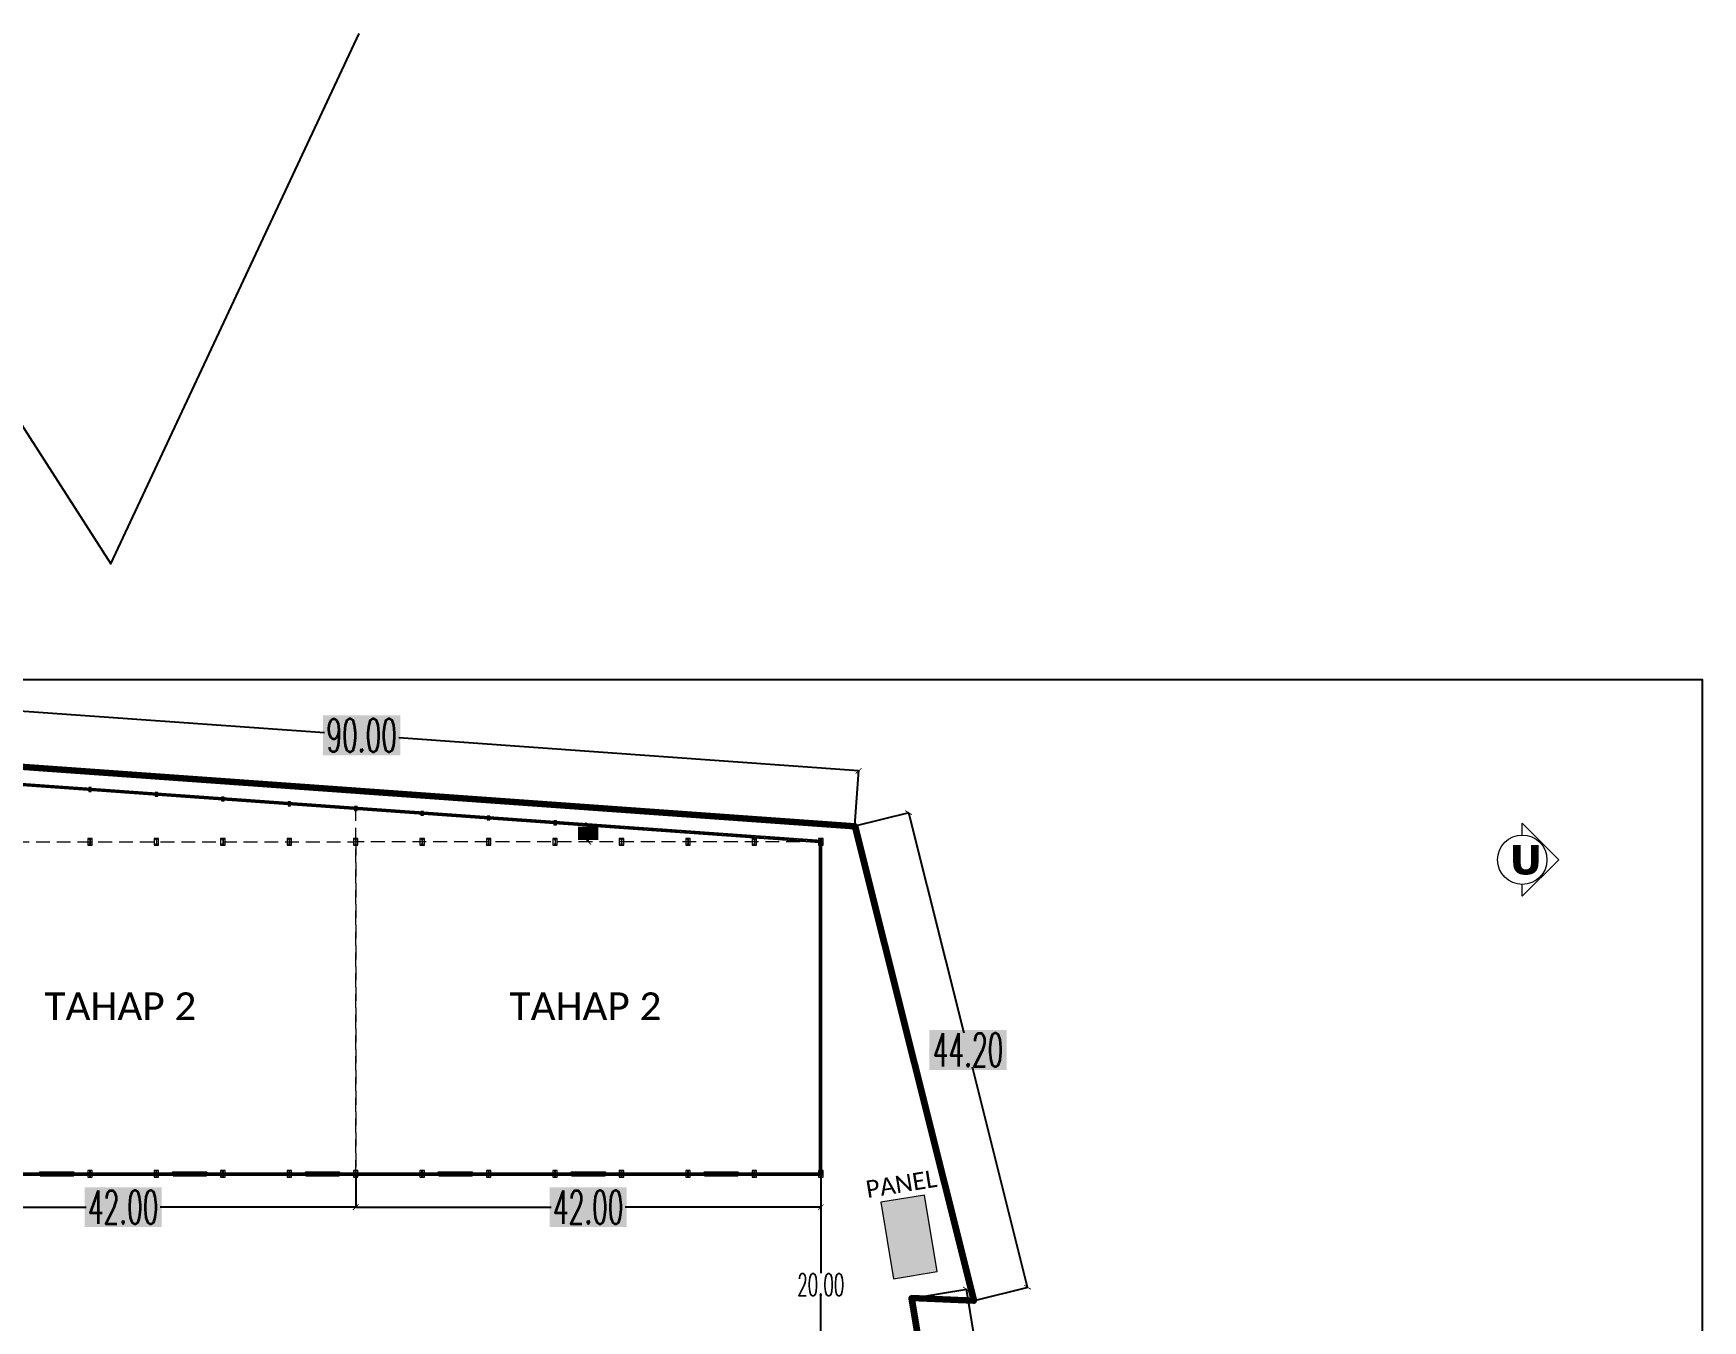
# Model space of a CAD drawing. Header units: millimetres. Extents: x 2175 to 3376, y 1504 to 1740.
# Drawn here: x 2274.3 to 2425, y 1623.3 to 1739.5 of the extents above; entities that cross this region are included whole.
import ezdxf

# ---------------------------------------------------------------- set-up
doc = ezdxf.new("R2010")
doc.units = ezdxf.units.MM
doc.linetypes.add('DASHED', pattern=[19.05, 12.7, -6.35])
doc.linetypes.add('HIDDEN', pattern=[0.375, 0.25, -0.125])
for name, color, linetype, lineweight in [('Garis Dim', 131, 'DASHED', 9), ('GRS-TIPIS', 253, 'Continuous', 9), ('HAT', 8, 'Continuous', 9), ('Pondasi', 6, 'Continuous', 9)]:
    doc.layers.add(name, color=color, linetype=linetype, lineweight=lineweight)
for name, color, linetype in [('GR', 7, 'Continuous'), ('HELP', 251, 'Continuous'), ('KOP TEKS', 1, 'Continuous'), ('WHITE', 7, 'Continuous')]:
    doc.layers.add(name, color=color, linetype=linetype)
doc.styles.add('-DIM2', font='simplex.shx', dxfattribs={"width": 0.55})
doc.styles.get("Standard").update_dxf_attribs({"font": 'arial.ttf'})
doc.dimstyles.new('DIMENSI WARNA 2.1', dxfattribs={"dimtxt": 1, "dimasz": 0.5, "dimexe": 0.1, "dimexo": 0.1, "dimgap": 0.05, "dimtad": 0, "dimtih": 1, "dimtoh": 1, "dimrnd": 0.0025, "dimzin": 0, "dimdsep": 46, "dimtxsty": '-DIM2', "dimblk": 'ARCHTICK', "dimcen": 0.1, "dimclrd": 1, "dimclre": 1, "dimclrt": 256, "dimadec": 0, "dimazin": 0, "dimtfac": 1, "dimtofl": 0, "dimtmove": 0, "dimatfit": 3, "dimldrblk": 'ARCHTICK', "dimfxl": 0.18, "dimtfill": 2, "dimtfillclr": 256, "dimtolj": 1, "dimtzin": 0, "dimarcsym": 0})
doc.dimstyles.new('DIMENSI WARNA BENOWO', dxfattribs={"dimtxt": 3, "dimasz": 0.5, "dimexe": 0.05, "dimexo": 0.05, "dimgap": 0.05, "dimtad": 0, "dimtih": 1, "dimtoh": 1, "dimrnd": 0.0025, "dimzin": 0, "dimdsep": 46, "dimtxsty": '-DIM2', "dimblk": 'ARCHTICK', "dimcen": 0.05, "dimclrd": 1, "dimclre": 1, "dimclrt": 256, "dimadec": 0, "dimazin": 0, "dimtfac": 1, "dimtofl": 0, "dimtmove": 0, "dimatfit": 3, "dimldrblk": 'ARCHTICK', "dimfxl": 0.18, "dimtfill": 2, "dimtfillclr": 256, "dimtolj": 1, "dimtzin": 0, "dimarcsym": 0})
doc.dimstyles.new('SITEPLAN SAMARINDA', dxfattribs={"dimtxt": 2, "dimasz": 0.3, "dimexe": 0.1, "dimexo": 0.1, "dimgap": 0.05, "dimtad": 0, "dimtih": 1, "dimtoh": 1, "dimzin": 0, "dimdsep": 46, "dimtxsty": '-DIM2', "dimblk": 'ARCHTICK', "dimcen": 0.3, "dimdle": 0.1, "dimclrd": 1, "dimclre": 1, "dimclrt": 7, "dimadec": 0, "dimazin": 0, "dimtfac": 1, "dimtix": 1, "dimtofl": 0, "dimtmove": 0, "dimatfit": 3, "dimldrblk": 'ARCHTICK', "dimfxl": 1, "dimtolj": 1, "dimtzin": 0, "dimarcsym": 0})

# ---------------------------------------------------------------- blocks, each defined once
blk = doc.blocks.new('_ArchTick')
at = {"color": 0, "linetype": 'ByBlock', "const_width": 0.15}
blk.add_lwpolyline([(-0.5, -0.5), (0.5, 0.5)], dxfattribs=at)
blk = doc.blocks.new('*D1310')
at = {"layer": 'Defpoints', "color": 0, "transparency": 16777216}
for p in [(2258.68, 1674.37), (2348.8, 1672.95), (2348.45, 1667.97)]:
    blk.add_point(p, dxfattribs=at)
at = {"layer": 'GR', "color": 1, "lineweight": -2, "transparency": 16777216}
for p, q in [((2258.68, 1674.42), (2259.04, 1679.41)), ((2259.03, 1679.36), (2300.57, 1676.4)), ((2348.8, 1672.95), (2307.27, 1675.92)), ((2348.45, 1668.02), (2348.81, 1673))]:
    blk.add_line(p, q, dxfattribs=at)
at = {"layer": 'GR', "color": 1, "lineweight": -2, "transparency": 16777216, "xscale": 0.5, "yscale": 0.5, "zscale": 0.5}
for p, rotation in [((2259.03, 1679.36), 175.916745475902), ((2348.8, 1672.95), 355.9167454759021)]:
    blk.add_blockref('_ArchTick', p, dxfattribs=dict(at, rotation=rotation))
at = {"layer": 'GR', "color": 240, "transparency": 16777216, "insert": (2303.92, 1676.16), "char_height": 3, "attachment_point": 5, "style": '-DIM2', "bg_fill": 1, "box_fill_scale": 1.1, "bg_fill_color": 256, "bg_fill_true_color": 16180224, "bg_fill_transparency": 0}
blk.add_mtext('\\A1;90.00', dxfattribs=at)
blk = doc.blocks.new('*D1313')
at = {"layer": 'Defpoints', "color": 0, "transparency": 16777216}
for p in [(2348.45, 1667.97), (2359.21, 1625.1), (2364.06, 1626.32)]:
    blk.add_point(p, dxfattribs=at)
at = {"layer": 'GR', "color": 1, "lineweight": -2, "transparency": 16777216}
for p, q in [((2348.5, 1667.98), (2353.35, 1669.2)), ((2353.3, 1669.18), (2358.29, 1649.3)), ((2364.06, 1626.32), (2359.07, 1646.2)), ((2359.26, 1625.11), (2364.11, 1626.33))]:
    blk.add_line(p, q, dxfattribs=at)
at = {"layer": 'GR', "color": 1, "lineweight": -2, "transparency": 16777216, "xscale": 0.5, "yscale": 0.5, "zscale": 0.5}
for p, rotation in [((2353.3, 1669.18), 104.0968886446481), ((2364.06, 1626.32), 284.0968886446482)]:
    blk.add_blockref('_ArchTick', p, dxfattribs=dict(at, rotation=rotation))
at = {"layer": 'GR', "color": 240, "transparency": 16777216, "insert": (2358.68, 1647.75), "char_height": 3, "attachment_point": 5, "style": '-DIM2', "bg_fill": 1, "box_fill_scale": 1.1, "bg_fill_color": 256, "bg_fill_true_color": 16180224, "bg_fill_transparency": 0}
blk.add_mtext('\\A1;44.20', dxfattribs=at)
blk = doc.blocks.new('*D1314')
at = {"layer": 'Defpoints', "color": 0, "transparency": 16777216}
for p in [(2353.59, 1625.33), (2373.04, 1537.93), (2368.1, 1537.12)]:
    blk.add_point(p, dxfattribs=at)
at = {"layer": 'GR', "color": 1, "lineweight": -2, "transparency": 16777216}
for p, q in [((2353.64, 1625.34), (2358.57, 1626.15)), ((2358.52, 1626.14), (2365.52, 1583.59)), ((2373.04, 1537.93), (2366.03, 1580.49)), ((2368.15, 1537.13), (2373.09, 1537.94))]:
    blk.add_line(p, q, dxfattribs=at)
at = {"layer": 'GR', "color": 1, "lineweight": -2, "transparency": 16777216, "xscale": 0.5, "yscale": 0.5, "zscale": 0.5}
for p, rotation in [((2358.52, 1626.14), 99.34405198006446), ((2373.04, 1537.93), 279.3440519800645)]:
    blk.add_blockref('_ArchTick', p, dxfattribs=dict(at, rotation=rotation))
at = {"layer": 'GR', "color": 240, "transparency": 16777216, "insert": (2365.78, 1582.04), "char_height": 3, "attachment_point": 5, "style": '-DIM2', "bg_fill": 1, "box_fill_scale": 1.1, "bg_fill_color": 256, "bg_fill_true_color": 16180224, "bg_fill_transparency": 0}
blk.add_mtext('\\A1;89.40', dxfattribs=at)
blk = doc.blocks.new('*D1335')
at = {"layer": 'Defpoints', "color": 0, "transparency": 16777216}
for p in [(2261.38, 1636.55), (2303.38, 1636.55), (2303.38, 1633.55)]:
    blk.add_point(p, dxfattribs=at)
at = {"layer": 'GR', "color": 1, "lineweight": -2, "transparency": 16777216}
for p, q in [((2261.38, 1636.5), (2261.38, 1633.5)), ((2303.38, 1636.5), (2303.38, 1633.5)), ((2261.38, 1633.55), (2279.03, 1633.55)), ((2303.38, 1633.55), (2285.73, 1633.55))]:
    blk.add_line(p, q, dxfattribs=at)
at = {"layer": 'GR', "color": 1, "lineweight": -2, "transparency": 16777216, "xscale": 0.5, "yscale": 0.5, "zscale": 0.5, "rotation": 180}
blk.add_blockref('_ArchTick', (2261.38, 1633.55), dxfattribs=at)
at = {"layer": 'GR', "color": 1, "lineweight": -2, "transparency": 16777216, "xscale": 0.5, "yscale": 0.5, "zscale": 0.5}
blk.add_blockref('_ArchTick', (2303.38, 1633.55), dxfattribs=at)
at = {"layer": 'GR', "color": 240, "transparency": 16777216, "insert": (2282.38, 1633.55), "char_height": 3, "attachment_point": 5, "style": '-DIM2', "bg_fill": 1, "box_fill_scale": 1.1, "bg_fill_color": 256, "bg_fill_true_color": 16180224, "bg_fill_transparency": 0}
blk.add_mtext('\\A1;42.00', dxfattribs=at)
blk = doc.blocks.new('*D1336')
at = {"layer": 'Defpoints', "color": 0, "transparency": 16777216}
for p in [(2303.38, 1636.55), (2345.38, 1636.55), (2345.38, 1633.55)]:
    blk.add_point(p, dxfattribs=at)
at = {"layer": 'GR', "color": 1, "lineweight": -2, "transparency": 16777216}
for p, q in [((2303.38, 1636.5), (2303.38, 1633.5)), ((2345.38, 1636.5), (2345.38, 1633.5)), ((2303.38, 1633.55), (2321.03, 1633.55)), ((2345.38, 1633.55), (2327.73, 1633.55))]:
    blk.add_line(p, q, dxfattribs=at)
at = {"layer": 'GR', "color": 1, "lineweight": -2, "transparency": 16777216, "xscale": 0.5, "yscale": 0.5, "zscale": 0.5, "rotation": 180}
blk.add_blockref('_ArchTick', (2303.38, 1633.55), dxfattribs=at)
at = {"layer": 'GR', "color": 1, "lineweight": -2, "transparency": 16777216, "xscale": 0.5, "yscale": 0.5, "zscale": 0.5}
blk.add_blockref('_ArchTick', (2345.38, 1633.55), dxfattribs=at)
at = {"layer": 'GR', "color": 240, "transparency": 16777216, "insert": (2324.38, 1633.55), "char_height": 3, "attachment_point": 5, "style": '-DIM2', "bg_fill": 1, "box_fill_scale": 1.1, "bg_fill_color": 256, "bg_fill_true_color": 16180224, "bg_fill_transparency": 0}
blk.add_mtext('\\A1;42.00', dxfattribs=at)
blk = doc.blocks.new('*D1331')
at = {"layer": 'Defpoints', "color": 0, "transparency": 16777216}
for p in [(2345.38, 1636.55), (2345.38, 1616.55), (2345.38, 1616.55)]:
    blk.add_point(p, dxfattribs=at)
at = {"layer": 'GR', "color": 1, "lineweight": -2, "transparency": 16777216}
for p, q in [((2345.38, 1636.65), (2345.38, 1627.6)), ((2345.38, 1616.45), (2345.38, 1625.5))]:
    blk.add_line(p, q, dxfattribs=at)
at = {"layer": 'GR', "color": 1, "lineweight": -2, "transparency": 16777216, "xscale": 0.3, "yscale": 0.3, "zscale": 0.3}
for p, rotation in [((2345.38, 1636.55), 90), ((2345.38, 1616.55), 270)]:
    blk.add_blockref('_ArchTick', p, dxfattribs=dict(at, rotation=rotation))
at = {"layer": 'GR', "color": 7, "lineweight": 0, "transparency": 16777216, "insert": (2345.38, 1626.55), "char_height": 2, "attachment_point": 5, "style": '-DIM2'}
blk.add_mtext('\\A1;20.00', dxfattribs=at)
blk = doc.blocks.new('*D1332')
at = {"layer": 'Defpoints', "color": 0, "transparency": 16777216}
for p in [(2324.38, 1668.05), (2324.38, 1668.05), (2324.38, 1666.55)]:
    blk.add_point(p, dxfattribs=at)
at = {"layer": 'GR', "color": 1, "lineweight": -2, "transparency": 16777216}
for p, q in [((2324.38, 1668.05), (2324.38, 1667.85)), ((2324.38, 1666.55), (2324.38, 1666.75))]:
    blk.add_line(p, q, dxfattribs=at)
at = {"layer": 'GR', "color": 1, "lineweight": -2, "transparency": 16777216, "xscale": 0.5, "yscale": 0.5, "zscale": 0.5}
for p, rotation in [((2324.38, 1668.05), 90), ((2324.38, 1666.55), 270)]:
    blk.add_blockref('_ArchTick', p, dxfattribs=dict(at, rotation=rotation))
at = {"layer": 'GR', "color": 240, "transparency": 16777216, "insert": (2324.38, 1667.3), "char_height": 1, "attachment_point": 5, "style": '-DIM2', "bg_fill": 1, "box_fill_scale": 1.1, "bg_fill_color": 256, "bg_fill_true_color": 16180224, "bg_fill_transparency": 0}
blk.add_mtext('\\A1;1.50', dxfattribs=at)
blk = doc.blocks.new('WF300')
at = {"layer": 'Pondasi'}
for p, q in [((4219.41, -132.1), (4219.42, -132.1)), ((4219.42, -131.98), (4219.42, -132.1)), ((4219.42, -132.03), (4219.7, -132.03)), ((4219.42, -132.04), (4219.7, -132.04)), ((4219.56, -132.04), (4219.56, -132.03)), ((4219.7, -132.1), (4219.7, -131.98)), ((4219.7, -132.1), (4219.71, -132.1))]:
    blk.add_line(p, q, dxfattribs=at)
blk.add_lwpolyline([(4219.78, -132.19), (4219.78, -131.89), (4219.33, -131.89), (4219.33, -132.19)], close=True, dxfattribs=at)
for points in [[(4219.42, -131.98), (4219.41, -131.98), (4219.41, -132.1)], [(4219.71, -132.1), (4219.71, -131.98), (4219.7, -131.98)]]:
    blk.add_lwpolyline(points, dxfattribs=at)

msp = doc.modelspace()

# ---------------------------------------------------------------- hatches: boundary and pattern name
at = {"layer": 'HELP', "lineweight": 0, "true_color": 0x0074be}
h = msp.add_hatch(color=152, dxfattribs=at)
h.dxf.hatch_style = 1
h.paths.add_polyline_path([(2350.807, 1633.995), (2351.944, 1627.088), (2355.891, 1627.738), (2354.754, 1634.645)])

# ---------------------------------------------------------------- linework, layer by layer
at = {"layer": 'Garis Dim', "color": 0, "linetype": 'ByBlock', "lineweight": 18}
msp.add_circle((2408.738, 1664.925), 2.229, dxfattribs=at)
at = {"layer": 'GR', "color": 252, "linetype": 'HIDDEN', "lineweight": 0, "ltscale": 5, "true_color": 0x929696}
for p in [(2303.385, 1636.548), (2303.385, 1666.548)]:
    msp.add_line(p, (2303.385, 1669.548), dxfattribs=at)
at = {"layer": 'GR', "color": 251, "lineweight": 100, "true_color": 0x67696c}
msp.add_lwpolyline([(2229.11, 1661), (2257.394, 1658.426), (2258.677, 1674.375), (2348.449, 1667.966), (2359.214, 1625.097), (2353.587, 1625.332), (2368.102, 1537.118), (2354.696, 1535.184), (2295.051, 1525.306), (2295.973, 1532.73), (2207.973, 1532.73), (2229.11, 1661)], dxfattribs=at)
at = {"layer": 'GR', "color": 144, "true_color": 0x00629d}
for points in [[(2261.31, 1672.628), (2261.31, 1636.473), (2345.46, 1636.473), (2345.46, 1666.617)], [(2261.46, 1672.467), (2261.46, 1636.623), (2345.31, 1636.623), (2345.31, 1666.478)]]:
    msp.add_lwpolyline(points, close=True, dxfattribs=at)
at = {"layer": 'GR', "color": 252, "linetype": 'HIDDEN', "lineweight": 0, "ltscale": 5, "true_color": 0x929696}
for points in [[(2261.385, 1666.548), (2303.385, 1666.548), (2303.385, 1636.548), (2261.385, 1636.548)], [(2345.385, 1666.548), (2303.385, 1666.548), (2303.385, 1636.548), (2345.385, 1636.548)]]:
    msp.add_lwpolyline(points, close=True, dxfattribs=at)
at = {"layer": 'GR', "color": 0, "lineweight": 50}
for points in [[(2274.885, 1636.473), (2277.885, 1636.473), (2277.885, 1636.623), (2274.885, 1636.623)], [(2286.885, 1636.473), (2289.885, 1636.473), (2289.885, 1636.623), (2286.885, 1636.623)], [(2298.885, 1636.473), (2301.885, 1636.473), (2301.885, 1636.623), (2298.885, 1636.623)], [(2310.885, 1636.473), (2313.885, 1636.473), (2313.885, 1636.623), (2310.885, 1636.623)], [(2322.885, 1636.473), (2325.885, 1636.473), (2325.885, 1636.623), (2322.885, 1636.623)], [(2334.885, 1636.473), (2337.885, 1636.473), (2337.885, 1636.623), (2334.885, 1636.623)]]:
    msp.add_lwpolyline(points, close=True, dxfattribs=at)
at = {"layer": 'GR', "color": 0, "lineweight": 0}
msp.add_lwpolyline([(2350.807, 1633.995), (2351.944, 1627.088), (2355.891, 1627.738), (2354.754, 1634.645)], close=True, dxfattribs=at)
at = {"layer": 'GRS-TIPIS', "linetype": 'HIDDEN', "ltscale": 2}
msp.add_lwpolyline([(2261.385, 1672.548), (2261.385, 1636.548), (2345.385, 1636.548), (2345.385, 1666.548)], close=True, dxfattribs=at)
at = {"layer": 'KOP TEKS', "color": 2}
msp.add_lwpolyline([(2267.356, 1713.278), (2281.272, 1691.646), (2303.691, 1739.545)], dxfattribs=at)
msp.add_lwpolyline([(2425.021, 1504.468), (2425.021, 1681.172), (2175.112, 1681.172), (2175.112, 1504.468)], close=True, dxfattribs=at)
at = {"layer": 'Pondasi'}
for p, q in [((2279.336, 1671.378), (2279.336, 1671.371)), ((2279.434, 1671.371), (2279.336, 1671.371)), ((2279.336, 1671.153), (2279.434, 1671.153)), ((2279.336, 1671.153), (2279.336, 1671.145)), ((2279.381, 1671.371), (2279.381, 1671.153)), ((2279.381, 1671.262), (2279.389, 1671.262)), ((2279.389, 1671.371), (2279.389, 1671.153)), ((2285.336, 1670.95), (2285.336, 1670.942)), ((2285.434, 1670.942), (2285.336, 1670.942)), ((2285.336, 1670.724), (2285.434, 1670.724)), ((2285.336, 1670.724), (2285.336, 1670.717)), ((2285.381, 1670.942), (2285.381, 1670.724)), ((2285.381, 1670.833), (2285.389, 1670.833)), ((2285.389, 1670.942), (2285.389, 1670.724)), ((2291.336, 1670.521), (2291.336, 1670.514)), ((2291.434, 1670.514), (2291.336, 1670.514)), ((2291.336, 1670.296), (2291.434, 1670.296)), ((2291.336, 1670.296), (2291.336, 1670.288)), ((2291.381, 1670.514), (2291.381, 1670.296)), ((2291.381, 1670.405), (2291.389, 1670.405)), ((2291.389, 1670.514), (2291.389, 1670.296)), ((2297.336, 1670.093), (2297.336, 1670.085)), ((2297.434, 1670.085), (2297.336, 1670.085)), ((2297.336, 1669.867), (2297.434, 1669.867)), ((2297.336, 1669.867), (2297.336, 1669.859)), ((2297.381, 1670.085), (2297.381, 1669.867)), ((2297.381, 1669.976), (2297.389, 1669.976)), ((2297.389, 1670.085), (2297.389, 1669.867)), ((2303.336, 1669.664), (2303.336, 1669.656)), ((2303.434, 1669.656), (2303.336, 1669.656)), ((2303.336, 1669.439), (2303.434, 1669.439)), ((2303.336, 1669.439), (2303.336, 1669.431)), ((2303.381, 1669.656), (2303.381, 1669.439)), ((2303.381, 1669.548), (2303.389, 1669.548)), ((2303.389, 1669.656), (2303.389, 1669.439)), ((2309.336, 1669.236), (2309.336, 1669.228)), ((2309.434, 1669.228), (2309.336, 1669.228)), ((2309.336, 1669.01), (2309.434, 1669.01)), ((2309.336, 1669.01), (2309.336, 1669.002)), ((2309.381, 1669.228), (2309.381, 1669.01)), ((2309.381, 1669.119), (2309.389, 1669.119)), ((2309.389, 1669.228), (2309.389, 1669.01)), ((2315.336, 1668.807), (2315.336, 1668.799)), ((2315.434, 1668.799), (2315.336, 1668.799)), ((2315.381, 1668.799), (2315.381, 1668.581)), ((2315.389, 1668.799), (2315.389, 1668.581)), ((2315.336, 1668.581), (2315.434, 1668.581)), ((2315.336, 1668.581), (2315.336, 1668.574)), ((2315.381, 1668.69), (2315.389, 1668.69)), ((2321.336, 1668.378), (2321.336, 1668.371)), ((2321.434, 1668.371), (2321.336, 1668.371)), ((2321.336, 1668.153), (2321.434, 1668.153)), ((2321.336, 1668.153), (2321.336, 1668.145)), ((2321.381, 1668.371), (2321.381, 1668.153)), ((2321.381, 1668.262), (2321.389, 1668.262)), ((2321.389, 1668.371), (2321.389, 1668.153))]:
    msp.add_line(p, q, dxfattribs=at)
for points in [[(2279.268, 1671.087), (2279.502, 1671.087), (2279.502, 1671.437), (2279.268, 1671.437)], [(2285.268, 1670.658), (2285.502, 1670.658), (2285.502, 1671.008), (2285.268, 1671.008)], [(2291.268, 1670.23), (2291.502, 1670.23), (2291.502, 1670.58), (2291.268, 1670.58)], [(2297.268, 1669.801), (2297.502, 1669.801), (2297.502, 1670.151), (2297.268, 1670.151)], [(2303.268, 1669.373), (2303.502, 1669.373), (2303.502, 1669.723), (2303.268, 1669.723)], [(2309.268, 1668.944), (2309.502, 1668.944), (2309.502, 1669.294), (2309.268, 1669.294)], [(2315.268, 1668.515), (2315.502, 1668.515), (2315.502, 1668.865), (2315.268, 1668.865)], [(2321.268, 1668.087), (2321.502, 1668.087), (2321.502, 1668.437), (2321.268, 1668.437)]]:
    msp.add_lwpolyline(points, close=True, dxfattribs=at)
for points in [[(2279.434, 1671.371), (2279.434, 1671.378), (2279.336, 1671.378)], [(2279.336, 1671.145), (2279.434, 1671.145), (2279.434, 1671.153)], [(2285.434, 1670.942), (2285.434, 1670.95), (2285.336, 1670.95)], [(2285.336, 1670.717), (2285.434, 1670.717), (2285.434, 1670.724)], [(2291.434, 1670.514), (2291.434, 1670.521), (2291.336, 1670.521)], [(2291.336, 1670.288), (2291.434, 1670.288), (2291.434, 1670.296)], [(2297.434, 1670.085), (2297.434, 1670.093), (2297.336, 1670.093)], [(2297.336, 1669.859), (2297.434, 1669.859), (2297.434, 1669.867)], [(2303.434, 1669.656), (2303.434, 1669.664), (2303.336, 1669.664)], [(2303.336, 1669.431), (2303.434, 1669.431), (2303.434, 1669.439)], [(2309.434, 1669.228), (2309.434, 1669.236), (2309.336, 1669.236)], [(2309.336, 1669.002), (2309.434, 1669.002), (2309.434, 1669.01)], [(2315.434, 1668.799), (2315.434, 1668.807), (2315.336, 1668.807)], [(2315.336, 1668.574), (2315.434, 1668.574), (2315.434, 1668.581)], [(2321.434, 1668.371), (2321.434, 1668.378), (2321.336, 1668.378)], [(2321.336, 1668.145), (2321.434, 1668.145), (2321.434, 1668.153)]]:
    msp.add_lwpolyline(points, dxfattribs=at)
at = {"layer": 'WHITE', "lineweight": 0, "ltscale": 0.3}
msp.add_lwpolyline([(2408.738, 1667.154), (2408.738, 1668.218), (2412.031, 1664.925), (2408.738, 1661.632), (2408.738, 1662.696)], dxfattribs=at)

# ---------------------------------------------------------------- block references
at = {"layer": 'HAT', "xscale": 1.333333333319186, "yscale": 1.333333333319186, "zscale": 1.333333333319186, "rotation": 269.9999999260696}
for p in [(2455.438, 7292.625), (2461.438, 7292.625), (2467.438, 7292.625), (2473.438, 7292.625), (2479.438, 7292.625), (2485.438, 7292.625), (2491.438, 7292.625), (2497.438, 7292.625), (2503.438, 7292.625), (2509.438, 7292.625), (2515.438, 7292.625), (2521.438, 7292.625), (2455.438, 7262.625), (2461.438, 7262.625), (2467.438, 7262.625), (2473.438, 7262.625), (2479.438, 7262.625), (2485.438, 7262.625), (2491.438, 7262.625), (2497.438, 7262.625), (2503.438, 7262.625), (2509.438, 7262.625), (2515.438, 7262.625), (2521.438, 7262.625)]:
    msp.add_blockref('WF300', p, dxfattribs=at)

# ---------------------------------------------------------------- texts
at = {"lineweight": 5, "insert": (2407.574, 1666.262), "char_height": 2.66166, "width": 16.54379, "attachment_point": 1}
msp.add_mtext('{\\fVerdana|b1|i0|c0|p34;U}', dxfattribs=at)
at = {"char_height": 2.5, "width": 17.36003, "attachment_point": 1}
for insert in [(2273.451, 1652.945), (2315.451, 1652.945)]:
    msp.add_mtext('\\pxqc;{\\fCalibri Light|b0|i0|c0|p34;TAHAP 2}', dxfattribs=dict(at, insert=insert))
at = {"insert": (2348.36, 1635.754), "char_height": 1.56346, "width": 8.44844, "attachment_point": 1, "rotation": 9.21232}
msp.add_mtext('\\pxqc;{\\fCalibri Light|b0|i0|c0|p34;PANEL}', dxfattribs=at)

# ---------------------------------------------------------------- dimensions: what is measured, and where the dimension line sits
at = {"layer": 'GR'}
for p1, p2, picture, middle in [((2258.677, 1674.375), (2348.449, 1667.966), '*D1310', (2303.919, 1676.158)), ((2348.449, 1667.966), (2359.214, 1625.097), '*D1313', (2358.681, 1647.75)), ((2353.587, 1625.332), (2368.102, 1537.118), '*D1314', (2365.778, 1582.037))]:
    dim = msp.add_aligned_dim(p1=p1, p2=p2, distance=5, dimstyle='DIMENSI WARNA BENOWO', dxfattribs=at)
    dim.commit()
    dim.dimension.update_dxf_attribs({"geometry": picture, "text_midpoint": middle})
dim = msp.add_linear_dim(base=(2324.385, 1668.048), p1=(2324.385, 1666.548), p2=(2324.385, 1668.048), angle=90, dimstyle='DIMENSI WARNA 2.1', dxfattribs=at)
dim.commit()
dim.dimension.update_dxf_attribs({"geometry": '*D1332', "text_midpoint": (2324.385, 1667.298)})
for base, p1, p2, picture, middle in [((2303.385, 1633.548), (2261.385, 1636.548), (2303.385, 1636.548), '*D1335', (2282.385, 1633.548)), ((2345.385, 1633.548), (2303.385, 1636.548), (2345.385, 1636.548), '*D1336', (2324.385, 1633.548))]:
    dim = msp.add_linear_dim(base=base, p1=p1, p2=p2, dimstyle='DIMENSI WARNA BENOWO', dxfattribs=at)
    dim.commit()
    dim.dimension.update_dxf_attribs({"geometry": picture, "text_midpoint": middle})
at = {"layer": 'GR', "color": 0, "lineweight": 0}
dim = msp.add_linear_dim(base=(2345.385, 1616.548), p1=(2345.385, 1636.548), p2=(2345.385, 1616.548), angle=90, dimstyle='SITEPLAN SAMARINDA', dxfattribs=at)
dim.commit()
dim.dimension.update_dxf_attribs({"geometry": '*D1331', "text_midpoint": (2345.385, 1626.548)})

doc.saveas('drawing.dxf')
